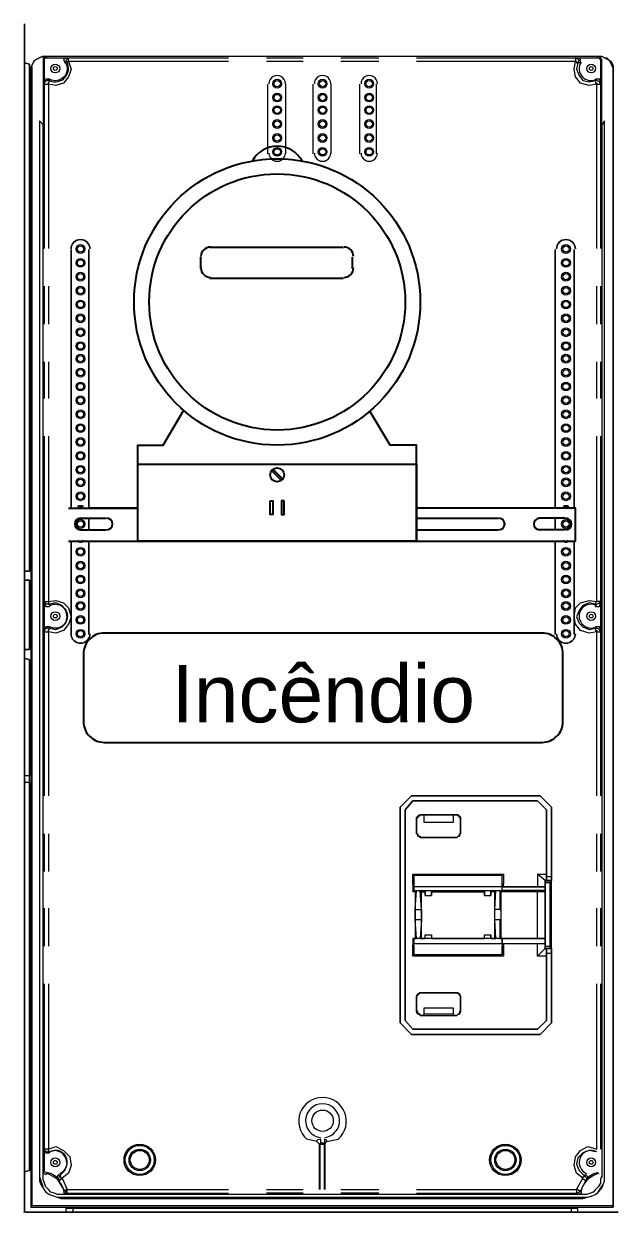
# Model space of a CAD drawing. Header units: millimetres. Extents: x -305 to 1353, y -289 to 1176.
# Drawn here: x 485 to 511.5, y 981.4 to 1034.3 of the extents above; entities that cross this region are included whole.
import ezdxf
from ezdxf.enums import TextEntityAlignment as Align

# ---------------------------------------------------------------- set-up
doc = ezdxf.new("R2010")
doc.units = ezdxf.units.MM
doc.header["$MEASUREMENT"] = 0
doc.layers.add('PDF_0', color=7, linetype='Continuous')
doc.styles.add('Cota', font='arial.ttf')

msp = doc.modelspace()

# ---------------------------------------------------------------- linework, layer by layer
msp.add_lwpolyline([(487.7, 1003.283, 0.414214), (488.624, 1002.36), (508.129, 1002.36, 0.414214), (509.053, 1003.283), (509.053, 1006.3, 0.414214), (508.129, 1007.224), (488.624, 1007.224, 0.414214), (487.7, 1006.3)], format="xyb", close=True)
at = {"layer": 'PDF_0', "lineweight": 18}
for points in [[(485.067, 981.445), (485.067, 1034.345)], [(485.348, 1032.267), (485.348, 1032.379), (485.404, 1032.492), (485.46, 1032.604), (485.516, 1032.716), (485.629, 1032.772), (485.741, 1032.828), (485.853, 1032.885), (485.966, 1032.885), (485.853, 1032.885), (485.741, 1032.828), (485.629, 1032.772), (485.516, 1032.716), (485.46, 1032.604), (485.404, 1032.492), (485.348, 1032.379)], [(510.675, 1032.885), (510.787, 1032.885), (510.899, 1032.828), (511.012, 1032.828), (511.068, 1032.772), (511.18, 1032.66), (511.236, 1032.604), (511.293, 1032.492), (511.293, 1032.379), (511.293, 1032.267), (511.293, 1032.379), (511.236, 1032.492), (511.18, 1032.604), (511.124, 1032.716), (511.012, 1032.772), (510.899, 1032.828), (510.787, 1032.885)], [(485.067, 1032.604), (485.292, 1032.548), (485.292, 1009.973), (485.067, 1009.973), (485.292, 1009.973), (485.292, 1032.548)], [(486.696, 982.119), (509.945, 982.119), (510.169, 982.119), (510.338, 982.175), (510.506, 982.231), (510.619, 982.343), (510.731, 982.512), (510.843, 982.68), (510.899, 982.849), (510.899, 983.017), (510.899, 1030.021), (510.787, 1029.852), (510.787, 983.017), (510.731, 982.905), (510.731, 982.736), (510.619, 982.568), (510.506, 982.456), (510.394, 982.343), (510.282, 982.287), (510.113, 982.231), (509.945, 982.231), (486.696, 982.231), (486.527, 982.231), (486.415, 982.287), (486.247, 982.343), (486.134, 982.456), (486.022, 982.568), (485.966, 982.736), (485.91, 982.905), (485.91, 983.017), (485.91, 1029.852), (485.741, 1030.021), (485.741, 983.017), (485.797, 982.849), (485.853, 982.68), (485.91, 982.512), (486.022, 982.343), (486.19, 982.231), (486.359, 982.175), (486.527, 982.119)], [(487.145, 1024.293), (487.145, 1012.78)], [(487.931, 1012.78), (487.931, 1024.293)], [(508.709, 1024.293), (508.709, 1012.78)], [(509.552, 1012.78), (509.552, 1024.293)], [(487.931, 1011.826), (487.931, 1012.331)], [(508.709, 1012.331), (508.709, 1011.826)], [(487.145, 1011.32), (487.145, 1007.165)], [(487.931, 1007.165), (487.931, 1011.32)], [(508.709, 1007.165), (508.709, 1011.32)], [(509.552, 1007.165), (509.552, 1011.32)], [(485.067, 1006.491), (485.292, 1006.491), (485.292, 1009.579), (485.067, 1009.579), (485.292, 1009.579), (485.292, 1006.491)], [(501.802, 989.868), (501.802, 999.471), (502.307, 999.977), (501.802, 999.471)], [(502.532, 998.348), (502.532, 998.91), (502.532, 998.966), (502.532, 998.348), (502.532, 998.292), (502.588, 998.292), (502.588, 998.236), (502.588, 998.18), (502.644, 998.18), (502.701, 998.18), (502.701, 998.123), (502.757, 998.123), (502.701, 998.123), (502.644, 998.18), (502.588, 998.18), (502.588, 998.236), (502.532, 998.292)], [(504.273, 999.134), (502.757, 999.134), (502.813, 999.134), (502.869, 999.134), (504.161, 999.134), (504.217, 999.134)], [(504.498, 998.348), (504.498, 998.966), (504.498, 998.91)], [(504.273, 998.123), (504.329, 998.123), (504.385, 998.18), (504.441, 998.18), (504.441, 998.236), (504.441, 998.292), (504.498, 998.292), (504.498, 998.348), (504.498, 998.292), (504.441, 998.236), (504.441, 998.18), (504.385, 998.18), (504.329, 998.123)], [(505.845, 995.54), (505.845, 995.765), (505.845, 995.709)], [(503.206, 993.631), (502.925, 993.631), (502.701, 993.631), (502.532, 993.631), (502.42, 993.631), (502.42, 993.575), (502.42, 993.518), (502.42, 993.462), (502.42, 993.406), (506.351, 993.406), (506.351, 993.462), (506.351, 993.518), (506.351, 993.575), (506.351, 993.631), (506.238, 993.631), (506.07, 993.631), (505.845, 993.631), (505.565, 993.631)], [(502.757, 991.216), (502.701, 991.216), (502.644, 991.216), (502.644, 991.16), (502.588, 991.16), (502.588, 991.104), (502.532, 991.104), (502.532, 991.048), (502.532, 990.991), (502.532, 991.048), (502.588, 991.104), (502.588, 991.16), (502.644, 991.16), (502.701, 991.216)], [(504.498, 990.43), (504.498, 990.374), (504.441, 990.374), (504.441, 990.318), (504.441, 990.261), (504.385, 990.261), (504.329, 990.205), (504.273, 990.205), (504.217, 990.205), (504.161, 990.261), (502.869, 990.261), (502.813, 990.205), (502.757, 990.205), (502.701, 990.205), (502.701, 990.261), (502.644, 990.261), (502.588, 990.261), (502.588, 990.318), (502.588, 990.374), (502.532, 990.374), (502.532, 990.43), (502.532, 990.374), (502.532, 990.318), (502.588, 990.318), (502.588, 990.261), (502.644, 990.261), (502.701, 990.205), (502.757, 990.205), (504.273, 990.205), (504.329, 990.205), (504.385, 990.261), (504.441, 990.261), (504.441, 990.318), (504.498, 990.318), (504.498, 990.374), (504.498, 990.43), (504.498, 990.991), (504.498, 991.048), (504.498, 991.104), (504.441, 991.104), (504.441, 991.16), (504.385, 991.16), (504.385, 991.216), (504.329, 991.216), (504.273, 991.216), (502.757, 991.216), (504.273, 991.216), (504.329, 991.216), (504.385, 991.216), (504.385, 991.16), (504.441, 991.16), (504.441, 991.104), (504.498, 991.048), (504.498, 990.991)], [(485.123, 981.445), (511.517, 981.445)]]:
    msp.add_lwpolyline(points, close=True, dxfattribs=at)
for points in [[(485.067, 1034.345), (485.067, 981.445)], [(510.787, 1029.852), (510.787, 1032.716), (510.787, 1032.772), (510.731, 1032.772), (510.731, 1032.828), (510.675, 1032.885), (510.619, 1032.885), (486.022, 1032.885), (485.966, 1032.885), (485.966, 1032.828), (485.91, 1032.828), (485.91, 1032.772), (485.91, 1032.716), (485.91, 1029.852)], [(510.675, 1032.885), (485.966, 1032.885)], [(509.833, 1032.604), (509.833, 1032.772), (509.72, 1032.828), (510.563, 1032.828), (510.619, 1032.828), (510.675, 1032.828), (510.675, 1032.772), (510.731, 1032.772), (510.731, 1032.716), (510.731, 1032.66), (510.731, 1031.761), (510.675, 1031.874), (510.506, 1031.874)], [(485.348, 1032.267), (485.348, 981.669)], [(485.348, 1032.267), (485.348, 1032.267)], [(485.404, 1032.435), (485.404, 981.725)], [(511.293, 1032.435), (511.293, 981.725), (511.293, 981.669), (511.293, 1032.267)], [(495.906, 1028.561), (495.906, 1031.649)], [(496.692, 1031.649), (496.692, 1028.561)], [(497.927, 1028.561), (497.927, 1031.649)], [(498.713, 1031.649), (498.713, 1028.561)], [(500.005, 1028.561), (500.005, 1031.649)], [(500.735, 1031.649), (500.735, 1028.561)], [(485.741, 1030.021), (485.741, 983.017), (485.741, 982.849), (485.797, 982.68), (485.91, 982.512), (486.022, 982.343), (486.19, 982.231), (486.359, 982.175), (486.527, 982.119), (486.696, 982.062), (509.945, 982.062), (510.169, 982.119), (510.338, 982.175), (510.506, 982.231), (510.619, 982.343), (510.787, 982.512), (510.843, 982.68), (510.899, 982.849), (510.899, 983.017), (510.899, 1030.021)], [(485.91, 1029.852), (485.91, 1029.852)], [(487.145, 1024.293), (487.145, 1024.293)], [(487.931, 1024.293), (487.931, 1024.293)], [(508.709, 1024.293), (508.709, 1024.293)], [(509.552, 1024.293), (509.552, 1024.293)], [(510.506, 1008.4), (510.675, 1008.4), (510.731, 1008.569), (510.731, 1007.389), (510.675, 1007.502), (510.506, 1007.502)], [(485.067, 1000.594), (485.292, 1000.594), (485.292, 983.298), (485.067, 983.242), (485.292, 983.298), (485.292, 1000.594), (485.292, 1000.875), (485.292, 1006.042), (485.067, 1006.098), (485.292, 1006.042), (485.292, 1000.875), (485.067, 1000.875)], [(502.307, 999.977), (508.035, 999.977), (502.307, 999.977)], [(508.035, 999.977), (508.541, 999.471), (508.035, 999.977)], [(502.027, 999.359), (502.364, 999.752), (502.027, 999.359)], [(502.027, 989.981), (502.027, 999.359), (502.027, 989.981)], [(502.364, 999.752), (507.923, 999.752), (502.364, 999.752)], [(507.923, 999.752), (508.316, 999.359), (507.923, 999.752)], [(508.316, 996.382), (508.316, 999.359), (508.316, 996.495), (508.316, 996.439), (508.316, 996.382), (508.316, 996.326), (508.316, 996.27), (508.316, 996.214), (508.316, 996.27), (508.316, 996.326), (508.316, 996.382), (508.541, 996.382)], [(508.485, 993.182), (508.541, 993.182), (508.541, 993.125), (508.541, 993.069), (508.541, 993.013), (508.541, 992.957), (508.541, 989.868), (508.541, 999.471), (508.541, 996.382), (508.541, 996.326), (508.541, 996.27), (508.541, 996.214), (508.485, 996.158)], [(502.532, 998.966), (502.532, 999.022), (502.588, 999.078), (502.644, 999.134), (502.701, 999.134), (502.757, 999.134), (502.701, 999.134), (502.644, 999.078), (502.588, 999.078), (502.588, 999.022), (502.532, 998.966), (502.532, 998.91)], [(504.161, 999.134), (504.161, 998.797), (502.869, 998.797), (502.869, 999.134)], [(504.498, 998.91), (504.498, 998.966), (504.441, 999.022), (504.441, 999.078), (504.385, 999.078), (504.385, 999.134), (504.329, 999.134), (504.273, 999.134), (504.329, 999.134), (504.385, 999.134), (504.441, 999.078), (504.498, 999.022), (504.498, 998.966)], [(502.757, 998.123), (504.273, 998.123), (502.757, 998.123)], [(502.364, 996.046), (502.364, 996.495), (506.407, 996.495), (506.407, 996.046)], [(508.26, 995.765), (506.351, 995.765), (506.351, 995.933), (506.407, 995.933), (506.407, 996.046), (506.351, 996.046), (506.351, 996.102), (506.351, 996.439), (502.42, 996.439), (502.42, 996.102), (502.42, 996.046), (502.364, 996.046), (502.364, 995.709), (502.42, 995.765)], [(506.407, 995.933), (507.923, 995.933), (507.979, 995.933), (508.035, 995.933), (508.092, 995.933), (508.148, 995.933), (508.204, 995.933), (508.26, 995.933), (506.351, 995.933), (506.351, 996.439), (502.42, 996.439), (502.42, 995.933), (502.42, 995.877), (502.42, 995.821), (502.42, 995.765), (502.532, 995.765), (502.701, 995.765), (502.925, 995.765), (503.206, 995.765), (505.565, 995.765), (505.845, 995.765), (506.07, 995.765), (506.238, 995.765), (506.351, 995.765), (506.351, 995.821), (506.351, 995.877), (506.351, 995.933), (502.42, 995.933)], [(508.541, 996.214), (508.316, 996.214), (508.26, 996.214), (507.923, 996.495), (507.923, 995.933)], [(507.923, 996.495), (508.316, 996.495)], [(508.26, 996.158), (508.485, 996.158), (508.485, 996.102), (508.26, 996.102), (508.26, 996.158), (508.26, 996.214), (508.26, 995.933), (508.26, 995.765), (508.26, 995.709), (508.26, 993.631), (508.26, 993.406), (508.26, 993.182), (508.26, 993.294), (508.26, 996.102)], [(502.476, 995.709), (502.476, 993.631), (502.532, 993.631), (502.476, 994.473), (502.476, 994.529), (502.476, 994.585), (502.476, 994.642), (502.476, 994.698), (502.476, 994.754), (502.476, 994.81), (502.476, 994.866), (502.476, 994.922), (502.532, 995.765), (502.476, 995.709), (502.364, 995.709)], [(502.476, 994.922), (502.757, 994.922), (502.701, 995.765), (502.757, 995.709), (502.925, 995.709), (502.925, 995.765), (502.925, 995.54), (503.206, 995.54), (503.206, 995.765), (503.206, 995.709), (505.565, 995.709), (505.565, 995.765), (505.565, 995.54), (505.845, 995.54)], [(502.757, 993.631), (502.757, 995.709)], [(502.925, 995.54), (502.925, 995.709)], [(503.206, 995.709), (503.206, 995.54)], [(505.565, 995.54), (505.565, 995.709)], [(506.014, 994.473), (506.014, 994.529), (506.014, 994.585), (506.014, 994.642), (506.014, 994.698), (506.014, 994.754), (506.014, 994.81), (506.014, 994.866), (506.014, 994.922), (506.07, 995.765), (506.014, 995.709), (505.845, 995.709)], [(508.26, 995.709), (508.204, 995.709), (508.148, 995.709), (508.092, 995.709), (508.035, 995.709), (507.979, 995.709), (507.923, 995.709), (506.295, 995.709), (506.238, 995.765), (506.238, 994.922), (506.014, 994.922)], [(506.014, 993.631), (506.014, 995.709)], [(506.295, 995.709), (506.295, 993.631)], [(507.923, 993.631), (507.923, 995.709)], [(508.26, 993.294), (508.485, 993.294), (508.485, 996.102)], [(502.757, 994.922), (502.757, 994.866), (502.757, 994.81), (502.757, 994.754), (502.757, 994.698), (502.757, 994.642), (502.757, 994.585), (502.757, 994.529), (502.757, 994.473)], [(506.238, 994.922), (506.295, 994.866), (506.295, 994.81), (506.295, 994.754), (506.295, 994.698), (506.295, 994.642), (506.295, 994.585), (506.295, 994.529), (506.295, 994.473), (506.238, 994.473)], [(502.476, 994.473), (502.757, 994.473), (502.701, 993.631), (502.757, 993.631), (502.925, 993.631), (502.925, 993.799), (503.206, 993.799), (503.206, 993.631), (505.565, 993.631), (505.565, 993.799)], [(505.845, 993.631), (506.014, 993.631), (506.07, 993.631), (506.014, 994.473), (506.238, 994.473), (506.238, 993.631), (506.295, 993.631), (507.923, 993.631), (507.979, 993.631), (508.035, 993.631), (508.092, 993.631), (508.148, 993.631), (508.204, 993.631), (508.26, 993.631), (506.351, 993.631), (506.351, 993.406), (506.351, 992.901), (506.351, 993.238), (506.351, 993.294), (506.407, 993.35), (506.407, 993.406)], [(502.42, 993.631), (502.364, 993.631), (502.364, 993.35), (502.42, 993.294), (502.42, 993.238), (502.42, 992.901), (502.42, 993.406)], [(502.364, 993.631), (502.476, 993.631)], [(502.925, 993.631), (502.925, 993.799)], [(503.206, 993.799), (503.206, 993.631)], [(503.206, 993.631), (503.206, 993.631)], [(505.565, 993.631), (505.565, 993.799), (505.845, 993.799), (505.845, 993.631), (505.845, 993.799)], [(506.407, 993.35), (506.407, 992.845), (502.364, 992.845), (502.364, 993.35)], [(506.351, 993.406), (508.26, 993.406)], [(507.923, 992.845), (507.923, 993.406)], [(508.316, 992.845), (507.923, 992.845), (508.26, 993.182)], [(508.485, 993.294), (508.485, 993.182), (508.26, 993.182), (508.316, 993.182), (508.541, 993.182)], [(508.541, 992.957), (508.316, 992.957), (508.316, 993.013), (508.316, 993.069), (508.316, 993.125), (508.316, 993.182), (508.316, 993.125), (508.316, 993.069), (508.316, 993.013), (508.316, 992.957), (508.316, 992.901), (508.316, 992.845), (508.316, 989.981), (508.316, 992.957)], [(506.351, 992.901), (502.42, 992.901), (506.351, 992.901)], [(502.532, 990.43), (502.532, 990.991), (502.532, 990.43)], [(502.869, 990.261), (502.869, 990.542), (504.161, 990.542), (504.161, 990.261)], [(502.307, 989.363), (501.802, 989.868), (502.307, 989.363)], [(502.364, 989.587), (502.027, 989.981), (502.364, 989.587)], [(508.316, 989.981), (507.923, 989.587), (508.316, 989.981)], [(508.541, 989.868), (508.035, 989.363), (508.541, 989.868)], [(502.307, 989.363), (508.035, 989.363), (502.307, 989.363)], [(502.364, 989.587), (507.923, 989.587), (502.364, 989.587)], [(498.096, 984.589), (497.646, 984.702)], [(498.264, 984.533), (498.264, 984.702), (498.096, 984.646), (498.096, 984.589), (498.208, 984.477), (498.433, 984.477), (498.545, 984.589), (498.545, 984.646), (498.433, 984.702), (498.433, 984.533)], [(498.208, 984.477), (498.264, 984.533), (498.433, 984.533), (498.433, 984.477)], [(498.545, 984.589), (499.05, 984.702)], [(486.078, 983.186), (485.966, 983.242), (485.966, 983.298), (485.966, 984.196), (486.022, 984.084), (486.19, 984.084)], [(486.808, 982.343), (486.864, 982.287), (486.92, 982.231), (486.696, 982.231), (486.527, 982.231), (486.415, 982.287), (486.247, 982.343), (486.134, 982.456), (486.022, 982.568), (485.966, 982.736), (485.91, 982.905), (485.91, 983.073), (485.91, 983.298), (485.91, 983.186), (486.022, 983.129)], [(486.583, 983.129), (486.527, 983.017), (486.527, 982.905)], [(510.787, 983.073), (510.731, 982.905), (510.731, 982.736), (510.619, 982.568), (510.506, 982.456), (510.394, 982.343), (510.282, 982.287), (510.113, 982.231), (509.945, 982.231), (509.72, 982.231), (509.833, 982.287), (509.889, 982.343)], [(510.057, 983.129), (510.169, 983.017), (510.113, 982.905)], [(511.293, 981.725), (485.404, 981.725), (485.348, 981.669), (511.293, 981.669)], [(509.72, 981.445), (509.72, 981.613), (509.439, 981.613), (487.257, 981.613), (486.92, 981.613), (486.92, 981.445)]]:
    msp.add_lwpolyline(points, dxfattribs=at)
at = {"layer": 'PDF_0', "lineweight": 0}
for points in [[(485.966, 1032.66), (485.91, 1032.716)], [(486.022, 1032.885), (486.078, 1032.828)], [(486.92, 1032.604), (486.977, 1032.604), (486.977, 1032.66), (487.033, 1032.66), (487.145, 1032.323), (487.033, 1031.986), (486.808, 1031.705), (486.471, 1031.593), (486.134, 1031.649), (486.134, 1031.705), (486.134, 1031.761), (486.19, 1031.761), (486.19, 1031.818)], [(494.165, 1032.66), (487.033, 1032.66), (487.033, 1032.828), (486.977, 1032.772), (486.92, 1032.716), (486.92, 1032.604), (486.864, 1032.604)], [(486.977, 1032.828), (487.033, 1032.828), (494.165, 1032.828)], [(495.849, 1032.828), (497.478, 1032.828)], [(497.478, 1032.66), (495.849, 1032.66)], [(499.163, 1032.828), (500.847, 1032.828)], [(500.847, 1032.66), (499.163, 1032.66)], [(502.532, 1032.828), (509.608, 1032.828), (509.72, 1032.828)], [(509.833, 1032.604), (509.72, 1032.604), (509.664, 1032.323), (509.776, 1032.042), (509.945, 1031.818), (510.226, 1031.761), (510.506, 1031.818), (510.506, 1031.761), (510.506, 1031.705), (510.563, 1031.705), (510.563, 1031.649), (510.226, 1031.593), (509.833, 1031.705), (509.608, 1031.986), (509.552, 1032.323), (509.608, 1032.66), (502.532, 1032.66)], [(510.563, 1032.828), (510.619, 1032.885)], [(510.787, 1032.716), (510.731, 1032.66)], [(486.19, 1031.874), (486.19, 1031.818), (486.078, 1031.818), (485.966, 1031.761), (485.966, 1031.649), (486.134, 1031.649), (486.134, 1024.349)], [(485.966, 1024.349), (485.966, 1031.649), (485.966, 1031.761)], [(510.563, 1024.349), (510.563, 1031.649), (510.731, 1031.649), (510.675, 1031.761), (510.563, 1031.818), (510.506, 1031.818), (510.506, 1031.874)], [(510.731, 1031.761), (510.731, 1031.649), (510.731, 1024.349)], [(485.966, 1020.979), (485.966, 1022.664)], [(486.134, 1022.664), (486.134, 1020.979)], [(510.563, 1020.979), (510.563, 1022.664)], [(510.731, 1022.664), (510.731, 1020.979)], [(485.966, 1017.666), (485.966, 1019.295)], [(486.134, 1019.295), (486.134, 1017.666)], [(510.563, 1017.666), (510.563, 1019.295)], [(510.731, 1019.295), (510.731, 1017.666)], [(485.966, 1008.569), (485.966, 1008.625), (485.966, 1015.981)], [(486.134, 1015.981), (486.134, 1008.625), (486.134, 1008.569), (486.134, 1008.512), (486.19, 1008.512), (486.078, 1008.512), (485.966, 1008.569), (485.966, 1008.625), (486.134, 1008.625), (486.471, 1008.681), (486.808, 1008.569), (487.033, 1008.344), (487.145, 1007.951), (487.033, 1007.614), (486.808, 1007.333), (486.471, 1007.221), (486.134, 1007.277), (486.134, 1007.333), (486.134, 1007.389), (486.19, 1007.389), (486.19, 1007.445), (486.471, 1007.389), (486.752, 1007.502), (486.92, 1007.67), (486.977, 1007.951), (486.92, 1008.232), (486.752, 1008.456), (486.471, 1008.569), (486.19, 1008.512), (486.19, 1008.4)], [(510.563, 999.977), (510.563, 1007.277), (510.731, 1007.277), (510.675, 1007.389), (510.563, 1007.445), (510.506, 1007.445), (510.506, 1007.389), (510.506, 1007.333), (510.563, 1007.333), (510.563, 1007.277), (510.226, 1007.221), (509.833, 1007.333), (509.608, 1007.614), (509.552, 1007.951), (509.608, 1008.344), (509.833, 1008.569), (510.226, 1008.681), (510.563, 1008.625), (510.506, 1008.569), (510.506, 1008.512), (510.563, 1008.512), (510.675, 1008.569), (510.731, 1008.625), (510.563, 1008.625), (510.563, 1015.981)], [(510.731, 1015.981), (510.731, 1008.625), (510.731, 1008.569)], [(510.506, 1008.4), (510.506, 1008.512), (510.226, 1008.569), (509.945, 1008.456), (509.776, 1008.232), (509.664, 1007.951), (509.776, 1007.67), (509.945, 1007.502), (510.226, 1007.389), (510.506, 1007.445), (510.506, 1007.502)], [(486.19, 1007.502), (486.19, 1007.445), (486.078, 1007.445), (485.966, 1007.389), (485.966, 1007.277), (486.134, 1007.277), (486.134, 999.977)], [(485.966, 999.977), (485.966, 1007.277), (485.966, 1007.389)], [(510.731, 1007.389), (510.731, 1007.277), (510.731, 999.977)], [(485.966, 996.607), (485.966, 998.292)], [(486.134, 998.292), (486.134, 996.607)], [(510.563, 996.607), (510.563, 998.292)], [(510.731, 998.292), (510.731, 996.607)], [(485.966, 993.294), (485.966, 994.979)], [(486.134, 994.979), (486.134, 993.294)], [(510.563, 993.294), (510.563, 994.979)], [(510.731, 994.979), (510.731, 993.294)], [(485.966, 984.196), (485.966, 984.253), (485.966, 991.609)], [(486.134, 991.609), (486.134, 984.253), (485.966, 984.253), (485.966, 984.196), (486.078, 984.14), (486.19, 984.14), (486.19, 984.084)], [(502.532, 982.456), (509.664, 982.456), (509.664, 982.287), (509.776, 982.343), (509.833, 982.399), (509.776, 982.399), (509.72, 982.456), (509.664, 982.456), (509.945, 982.961), (509.945, 983.017), (510.001, 983.017), (510.001, 983.073), (510.113, 982.961), (510.057, 982.849), (510.001, 982.905), (509.945, 982.905), (509.945, 982.961), (509.664, 983.186), (509.552, 983.522), (509.608, 983.916), (509.833, 984.196), (510.169, 984.365), (510.563, 984.253), (510.563, 991.609)], [(510.731, 991.609), (510.731, 984.253)], [(486.583, 983.129), (486.64, 983.073), (486.864, 983.298), (486.977, 983.579), (486.92, 983.859), (486.752, 984.084), (486.471, 984.196), (486.19, 984.14), (486.134, 984.196), (486.134, 984.253), (486.471, 984.365), (486.808, 984.196), (487.089, 983.916), (487.145, 983.522), (487.033, 983.186), (486.752, 982.961), (486.696, 982.961), (486.696, 983.017), (486.696, 983.073), (486.64, 983.073), (486.583, 982.961), (486.583, 982.849), (486.64, 982.849), (486.64, 982.905), (486.696, 982.905), (486.752, 982.961), (486.977, 982.456), (494.165, 982.456)], [(510.506, 984.14), (510.226, 984.196), (509.945, 984.084), (509.72, 983.859), (509.664, 983.579), (509.776, 983.298), (510.001, 983.073), (510.057, 983.129)], [(485.741, 983.017), (485.741, 983.017)], [(485.91, 983.298), (485.966, 983.298)], [(485.91, 983.017), (485.91, 983.073)], [(486.078, 983.186), (486.022, 983.129)], [(486.808, 982.343), (486.864, 982.399), (486.92, 982.343), (486.977, 982.287), (486.977, 982.456), (486.92, 982.456), (486.92, 982.399), (486.864, 982.399), (486.583, 982.849), (486.527, 982.905)], [(510.113, 982.905), (510.057, 982.849), (509.833, 982.399), (509.889, 982.343)], [(495.849, 982.456), (497.478, 982.456)], [(499.163, 982.456), (500.847, 982.456)], [(486.696, 982.231), (486.696, 982.231)], [(486.696, 982.119), (486.696, 982.062)], [(486.92, 982.231), (486.977, 982.287), (494.165, 982.287)], [(497.478, 982.287), (495.849, 982.287)], [(500.847, 982.287), (499.163, 982.287)], [(502.532, 982.287), (509.664, 982.287), (509.72, 982.231)], [(509.945, 982.231), (509.945, 982.231)], [(509.945, 982.062), (509.945, 982.119)], [(487.257, 981.613), (487.201, 981.445)], [(509.439, 981.445), (509.439, 981.613)]]:
    msp.add_lwpolyline(points, dxfattribs=at)
at = {"layer": 'PDF_0', "lineweight": 18}
for points in [[(486.891, 1032.641, -0.775478), (486.19, 1031.874), (486.022, 1031.874), (485.966, 1031.761), (485.966, 1032.66), (485.966, 1032.716), (485.966, 1032.772), (486.022, 1032.828), (486.078, 1032.828), (486.977, 1032.828), (486.808, 1032.772), (486.864, 1032.604)], [(486.191, 1008.449, -1.671898), (486.19, 1007.502), (486.022, 1007.502), (485.966, 1007.389), (485.966, 1008.569), (486.022, 1008.4), (486.19, 1008.4)]]:
    msp.add_lwpolyline(points, format="xyb", dxfattribs=at)
at = {"layer": 'PDF_0', "lineweight": 0}
msp.add_lwpolyline([(509.608, 1032.828), (509.608, 1032.66), (509.664, 1032.66), (509.664, 1032.604), (509.72, 1032.604), (509.776, 1032.716), (509.72, 1032.772)], close=True, dxfattribs=at)
at = {"layer": 'PDF_0', "lineweight": 18}
for points in [[(487.987, 1024.321, 0.999967), (487.145, 1024.321, -0.999967)], [(509.608, 1024.321, 0.999967), (508.766, 1024.321, -0.999967)], [(487.145, 1007.193, 0.999977), (487.987, 1007.193, -0.999977)], [(508.766, 1007.193, 0.999977), (509.608, 1007.193, -0.999977)]]:
    msp.add_lwpolyline(points, format="xyb", close=True, dxfattribs=at)
at = {"layer": 'PDF_0', "lineweight": 25}
for points in [[(493.322, 1024.405), (499.275, 1024.405)], [(492.929, 1023.45), (492.929, 1023.956)], [(499.668, 1023.956), (499.668, 1023.45)], [(499.275, 1023.001), (493.322, 1023.001)], [(490.121, 1011.32), (490.121, 1015.588), (491.244, 1015.588), (492.143, 1017.104)], [(502.532, 1011.32), (502.532, 1015.588), (501.353, 1015.588), (500.454, 1017.104)], [(496.074, 1014.465), (496.523, 1014.016)], [(496.13, 1014.521), (496.579, 1014.072)], [(487.033, 1011.32), (509.608, 1011.32), (509.608, 1012.78), (502.532, 1012.78)], [(487.033, 1012.78), (490.121, 1012.78), (487.931, 1012.78)], [(487.538, 1012.331), (488.717, 1012.331)], [(502.532, 1012.331), (506.182, 1012.331)], [(509.159, 1012.331), (507.979, 1012.331)], [(487.538, 1011.826), (488.717, 1011.826)], [(502.532, 1011.826), (506.182, 1011.826)], [(509.159, 1011.826), (507.979, 1011.826)], [(498.208, 984.477), (498.208, 982.456)], [(498.433, 984.477), (498.433, 982.456)]]:
    msp.add_lwpolyline(points, dxfattribs=at)
for points in [[(490.121, 1014.746), (502.532, 1014.746), (502.532, 1011.32), (490.121, 1011.32)], [(496.018, 1013.117), (496.13, 1013.117), (496.13, 1012.5), (496.018, 1012.5)], [(496.636, 1013.117), (496.523, 1013.117), (496.523, 1012.5), (496.636, 1012.5)]]:
    msp.add_lwpolyline(points, close=True, dxfattribs=at)
for points in [[(487.566, 1012.331, 0.414167), (487.313, 1012.078, 0.414167), (487.566, 1011.826)], [(488.745, 1011.826, 0.414167), (488.998, 1012.078, 0.414167), (488.745, 1012.331)], [(506.21, 1011.826, 0.414167), (506.463, 1012.078, 0.414167), (506.21, 1012.331)], [(508.007, 1012.331, 0.414167), (507.755, 1012.078, 0.414167), (508.007, 1011.826)], [(509.187, 1011.826, 0.414167), (509.439, 1012.078, 0.414167), (509.187, 1012.331)]]:
    msp.add_lwpolyline(points, format="xyb", dxfattribs=at)
at = {"layer": 'PDF_0', "lineweight": 18}
for centre, radius in [((486.443, 1032.351), 0.197), ((486.443, 1032.351), 0.0843), ((510.31, 1032.351), 0.197), ((510.31, 1032.351), 0.0843), ((496.327, 1031.677), 0.197), ((496.327, 1031.677), 0.14), ((498.348, 1031.677), 0.197), ((498.348, 1031.677), 0.14), ((500.426, 1031.677), 0.197), ((500.426, 1031.677), 0.14), ((496.327, 1031.06), 0.197), ((496.327, 1031.06), 0.14), ((498.348, 1031.06), 0.197), ((498.348, 1031.06), 0.14), ((500.426, 1031.06), 0.197), ((500.426, 1031.06), 0.14), ((496.327, 1030.498), 0.197), ((496.327, 1030.498), 0.14), ((498.348, 1030.498), 0.197), ((498.348, 1030.498), 0.14), ((500.426, 1030.498), 0.197), ((500.426, 1030.498), 0.14), ((496.327, 1029.88), 0.197), ((496.327, 1029.88), 0.14), ((498.348, 1029.88), 0.197), ((498.348, 1029.88), 0.14), ((500.426, 1029.88), 0.197), ((500.426, 1029.88), 0.14), ((496.327, 1029.262), 0.197), ((498.348, 1029.262), 0.197), ((500.426, 1029.262), 0.197), ((496.327, 1029.263), 0.14), ((498.348, 1029.263), 0.14), ((500.426, 1029.263), 0.14), ((496.327, 1028.645), 0.197), ((496.327, 1028.645), 0.14), ((498.348, 1028.645), 0.197), ((498.348, 1028.645), 0.14), ((500.426, 1028.645), 0.197), ((500.426, 1028.645), 0.14), ((487.566, 1024.321), 0.197), ((487.566, 1024.321), 0.14), ((509.187, 1024.321), 0.197), ((509.187, 1024.321), 0.14), ((487.566, 1023.703), 0.197), ((487.566, 1023.703), 0.14), ((509.187, 1023.703), 0.197), ((509.187, 1023.703), 0.14), ((487.566, 1023.085), 0.197), ((487.566, 1023.085), 0.14), ((509.187, 1023.085), 0.197), ((509.187, 1023.085), 0.14), ((487.566, 1022.467), 0.197), ((487.566, 1022.467), 0.14), ((509.187, 1022.467), 0.197), ((509.187, 1022.467), 0.14), ((487.566, 1021.85), 0.197), ((509.187, 1021.85), 0.197), ((487.566, 1021.85), 0.14), ((509.187, 1021.85), 0.14), ((487.566, 1021.232), 0.197), ((487.566, 1021.232), 0.14), ((509.187, 1021.232), 0.197), ((509.187, 1021.232), 0.14), ((487.566, 1020.614), 0.197), ((487.566, 1020.614), 0.14), ((509.187, 1020.614), 0.197), ((509.187, 1020.614), 0.14), ((487.566, 1019.997), 0.197), ((487.566, 1019.997), 0.14), ((509.187, 1019.997), 0.197), ((509.187, 1019.997), 0.14), ((487.566, 1019.435), 0.197), ((487.566, 1019.435), 0.14), ((509.187, 1019.435), 0.197), ((509.187, 1019.435), 0.14), ((487.566, 1018.817), 0.197), ((487.566, 1018.817), 0.14), ((509.187, 1018.817), 0.197), ((509.187, 1018.817), 0.14), ((487.566, 1018.2), 0.197), ((487.566, 1018.2), 0.14), ((509.187, 1018.2), 0.197), ((509.187, 1018.2), 0.14), ((487.566, 1017.582), 0.197), ((487.566, 1017.582), 0.14), ((509.187, 1017.582), 0.197), ((509.187, 1017.582), 0.14), ((487.566, 1016.964), 0.197), ((487.566, 1016.964), 0.14), ((509.187, 1016.964), 0.197), ((509.187, 1016.964), 0.14), ((487.566, 1016.346), 0.197), ((487.566, 1016.346), 0.14), ((509.187, 1016.346), 0.197), ((509.187, 1016.346), 0.14), ((487.566, 1015.729), 0.197), ((487.566, 1015.729), 0.14), ((509.187, 1015.729), 0.197), ((509.187, 1015.729), 0.14), ((487.566, 1015.111), 0.197), ((487.566, 1015.111), 0.14), ((509.187, 1015.111), 0.197), ((509.187, 1015.111), 0.14), ((487.566, 1014.493), 0.197), ((487.566, 1014.493), 0.14), ((509.187, 1014.493), 0.197), ((509.187, 1014.493), 0.14), ((487.566, 1013.932), 0.197), ((509.187, 1013.932), 0.197), ((487.566, 1013.932), 0.14), ((509.187, 1013.932), 0.14), ((487.566, 1013.314), 0.197), ((487.566, 1013.314), 0.14), ((509.187, 1013.314), 0.197), ((509.187, 1013.314), 0.14), ((487.566, 1012.078), 0.197), ((487.566, 1012.078), 0.14), ((509.187, 1012.078), 0.197), ((509.187, 1012.078), 0.14), ((487.566, 1010.843), 0.197), ((487.566, 1010.843), 0.14), ((509.187, 1010.843), 0.197), ((509.187, 1010.843), 0.14), ((487.566, 1010.225), 0.197), ((509.187, 1010.225), 0.197), ((487.566, 1010.225), 0.14), ((509.187, 1010.225), 0.14), ((487.566, 1009.607), 0.197), ((487.566, 1009.608), 0.14), ((509.187, 1009.607), 0.197), ((509.187, 1009.608), 0.14), ((487.566, 1008.99), 0.197), ((487.566, 1008.99), 0.14), ((509.187, 1008.99), 0.197), ((509.187, 1008.99), 0.14), ((487.566, 1008.428), 0.197), ((487.566, 1008.428), 0.14), ((509.187, 1008.428), 0.197), ((509.187, 1008.428), 0.14), ((486.443, 1007.979), 0.197), ((486.443, 1007.979), 0.0843), ((487.566, 1007.81), 0.197), ((487.566, 1007.81), 0.14), ((509.187, 1007.81), 0.197), ((509.187, 1007.81), 0.14), ((510.31, 1007.979), 0.197), ((510.31, 1007.979), 0.0843), ((487.566, 1007.193), 0.197), ((487.566, 1007.193), 0.14), ((509.187, 1007.193), 0.197), ((509.187, 1007.193), 0.14), ((498.348, 985.516), 0.477), ((498.348, 985.516), 0.477), ((490.206, 983.775), 0.702), ((506.491, 983.775), 0.702), ((490.206, 983.775), 0.646), ((490.206, 983.775), 0.477), ((490.206, 983.775), 0.421), ((506.491, 983.775), 0.646), ((506.491, 983.775), 0.477), ((506.491, 983.775), 0.421), ((486.443, 983.663), 0.197), ((486.443, 983.663), 0.0843), ((510.31, 983.663), 0.197), ((510.31, 983.663), 0.0843)]:
    msp.add_circle(centre, radius, dxfattribs=at)
at = {"layer": 'PDF_0', "lineweight": 25}
for centre, radius in [((496.327, 1021.962), 6.374), ((496.327, 1021.962), 5.7), ((496.327, 1014.269), 0.309)]:
    msp.add_circle(centre, radius, dxfattribs=at)
at = {"layer": 'PDF_0', "lineweight": 18}
for centre, radius, start, end in [((486.443, 1032.351), 0.59, 246.0948, 27.9838), ((510.31, 1032.351), 0.533, 147.0553, 298.2311), ((496.327, 1031.677), 0.365, 359.9996, 180.0017), ((498.348, 1031.677), 0.365, 359.9996, 180.0017), ((500.426, 1031.677), 0.365, 359.9996, 180.0017), ((496.327, 1028.589), 0.365, 179.9983, 0.0017), ((498.348, 1028.589), 0.365, 179.9983, 0.0017), ((500.426, 1028.589), 0.365, 179.9983, 0.0017), ((487.566, 1012.696), 0.197, 49.2012, 130.7988), ((487.566, 1012.696), 0.14, 56.2723, 123.7277), ((509.187, 1012.696), 0.197, 49.2012, 130.7988), ((509.187, 1012.696), 0.14, 56.2723, 123.7277), ((487.566, 1011.461), 0.197, 219.8792, 320.1169), ((487.566, 1011.461), 0.14, 224.7741, 315.2314), ((509.187, 1011.461), 0.197, 219.8792, 320.1169), ((509.187, 1011.461), 0.14, 224.7741, 315.2314), ((510.31, 1007.979), 0.534, 61.7806, 298.2246), ((498.348, 985.516), 0.758, 277.0895, 262.9084), ((486.443, 983.663), 0.534, 292.0744, 118.2289), ((510.31, 983.663), 0.533, 61.7682, 247.9398), ((485.825, 982.147), 1.039, 12.3944, 77.6178), ((485.825, 982.146), 1.095, 45.1249, 75.8326), ((510.871, 982.147), 1.039, 102.3922, 167.6078), ((510.871, 982.147), 1.095, 104.1704, 134.8873), ((485.039, 981.473), 0.0281, 270.0209, 359.9791), ((485.151, 981.473), 0.0281, 180.0209, 269.9791)]:
    msp.add_arc(centre, radius, start, end, dxfattribs=at)
at = {"layer": 'PDF_0', "lineweight": 25}
for centre, radius, start, end in [((496.327, 1027.634), 1.263, 28.601, 151.2064), ((493.35, 1023.984), 0.421, 90.0013, 179.9987), ((499.303, 1023.984), 0.421, 0.0024, 90.0052), ((493.35, 1023.478), 0.421, 180.0013, 269.9987), ((499.303, 1023.478), 0.421, 270.0013, 359.9987)]:
    msp.add_arc(centre, radius, start, end, dxfattribs=at)
at = {"layer": 'PDF_0', "lineweight": 0}
msp.add_arc((498.348, 985.496), 1.06, 311.4845, 228.5155, dxfattribs=at)

# ---------------------------------------------------------------- texts
at = {"style": 'Cota'}
msp.add_text('Incêndio', height=2.5592, dxfattribs=at).set_placement((498.377, 1004.585), align=Align.MIDDLE)

doc.saveas('drawing.dxf')
